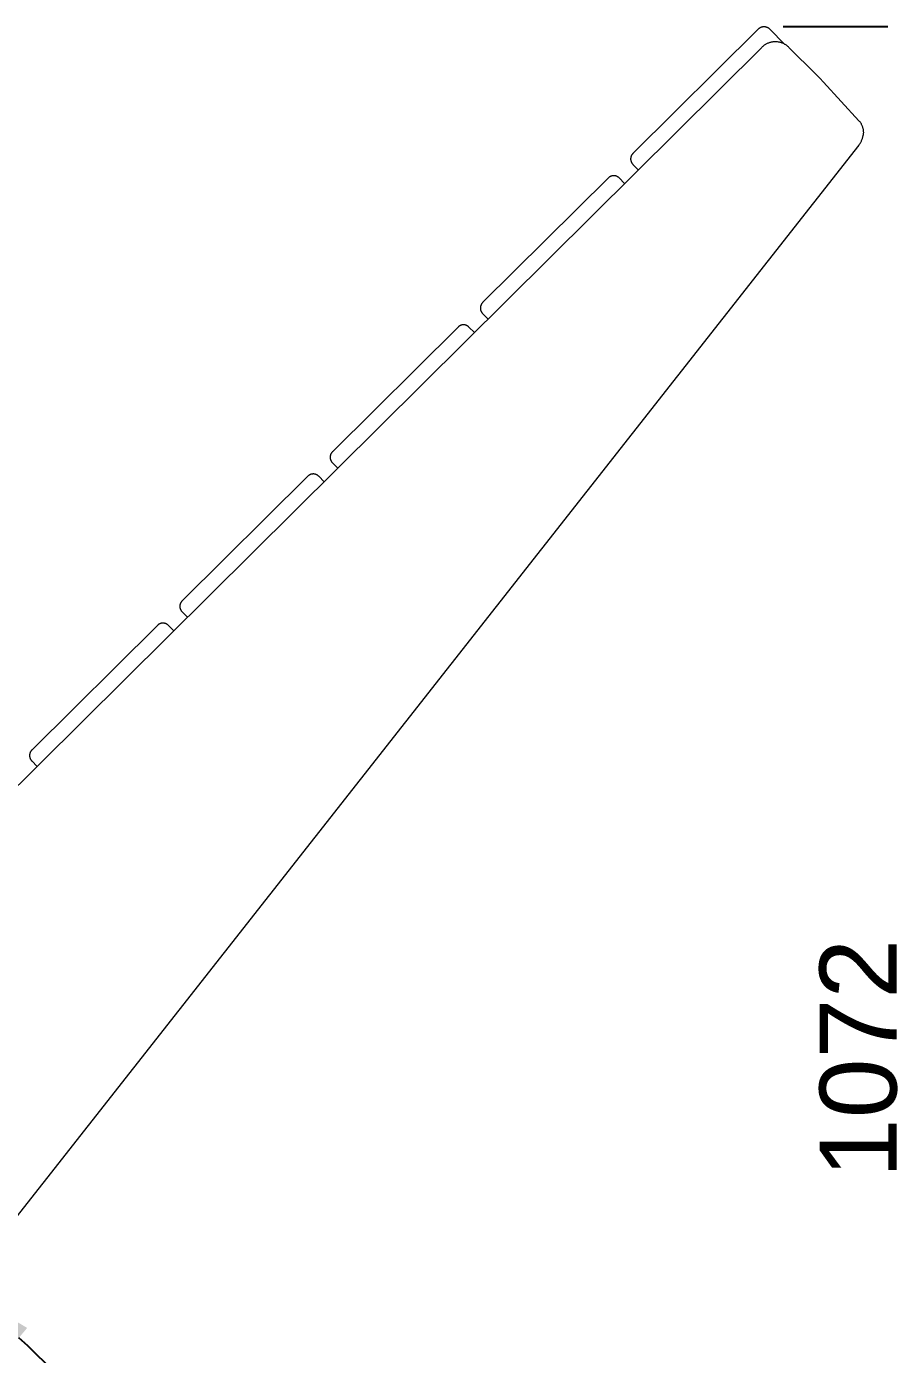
# Model space of a CAD drawing. Header units: millimetres. Extents: x 143 to 4970, y 293 to 3610.
# Drawn here: x 2878 to 3321, y 2829 to 3519 of the extents above; entities that cross this region are included whole.
import ezdxf

# ---------------------------------------------------------------- set-up
doc = ezdxf.new("R2010")
doc.units = ezdxf.units.MM
doc.layers.add('ZANO_R', color=7, linetype='Continuous', lineweight=0)
doc.layers.add('ZANO_W', color=1, linetype='Continuous', lineweight=0)
doc.styles.get("Standard").update_dxf_attribs({"font": 'ARIALUNI.TTF'})
doc.dimstyles.new('pl i ang', dxfattribs={"dimtxt": 50, "dimasz": 50, "dimexe": 1.25, "dimexo": 0.625, "dimgap": 10, "dimtad": 1, "dimtoh": 1, "dimtxsty": 'Standard', "dimcen": 2.5, "dimclrd": 1, "dimclre": 1, "dimclrt": 1, "dimadec": 0, "dimazin": 0, "dimtfac": 1, "dimtmove": 0, "dimatfit": 3, "dimfxl": 1, "dimarcsym": 1})

# ---------------------------------------------------------------- blocks, each defined once
blk = doc.blocks.new('*D394')
at = {"layer": 'ZANO_R', "color": 1, "lineweight": -2}
for p, q in [((3271.27, 3518.68), (3350.96, 3518.68)), ((3340.96, 3478.68), (3340.96, 2486.34)), ((3265.14, 2446.34), (3350.96, 2446.34))]:
    blk.add_line(p, q, dxfattribs=at)
at = {"layer": 'ZANO_R', "color": 1}
for points in [[(3347.63, 3478.68), (3334.29, 3478.68), (3340.96, 3518.68)], [(3334.29, 2486.34), (3347.63, 2486.34), (3340.96, 2446.34)]]:
    blk.add_solid(points, dxfattribs=at)
at = {"layer": 'ZANO_R', "color": 1, "insert": (3310.52, 2982.51), "char_height": 40, "attachment_point": 5, "rotation": 90}
blk.add_mtext('1072', dxfattribs=at)
blk = doc.blocks.new('*D403')
at = {"layer": 'ZANO_W', "color": 1, "lineweight": -2}
blk.add_line((2980.96, 2446.34), (3056.34, 2446.34), dxfattribs=at)
blk.add_arc((2515.93, 2446.34), 530.41, 4.32186, 47.50085, dxfattribs=at)
at = {"layer": 'ZANO_W', "color": 1}
for points in [[(2878.58, 2842.49), (2869.95, 2832.32), (2843.77, 2863.3)], [(3038.17, 2486.06), (3051.49, 2486.56), (3046.34, 2446.34)]]:
    blk.add_solid(points, dxfattribs=at)
at = {"layer": 'ZANO_W', "color": 1, "insert": (3020.54, 2691.49), "char_height": 40, "attachment_point": 5, "rotation": 295.91135}
blk.add_mtext('52%%d', dxfattribs=at)

msp = doc.modelspace()

# ---------------------------------------------------------------- linework, layer by layer
at = {"layer": 'ZANO_R'}
for p, q in [((3258.57, 3517.52), (3193.28, 3452.71)), ((3258.57, 3517.52), (3258.67, 3517.62)), ((3258.67, 3517.62), (3258.77, 3517.71)), ((3258.77, 3517.71), (3258.88, 3517.8)), ((3258.88, 3517.8), (3258.98, 3517.88)), ((3258.98, 3517.88), (3259.1, 3517.96)), ((3259.1, 3517.96), (3259.21, 3518.04)), ((3259.21, 3518.04), (3259.32, 3518.11)), ((3259.32, 3518.11), (3259.44, 3518.18)), ((3259.44, 3518.18), (3259.56, 3518.24)), ((3259.56, 3518.24), (3259.69, 3518.3)), ((3259.69, 3518.3), (3259.81, 3518.36)), ((3259.81, 3518.36), (3259.94, 3518.41)), ((3259.94, 3518.41), (3260.06, 3518.46)), ((3260.06, 3518.46), (3260.19, 3518.5)), ((3260.19, 3518.5), (3260.33, 3518.54)), ((3260.33, 3518.54), (3260.46, 3518.57)), ((3260.46, 3518.57), (3260.59, 3518.6)), ((3260.59, 3518.6), (3260.73, 3518.63)), ((3260.73, 3518.63), (3260.86, 3518.65)), ((3260.86, 3518.65), (3261, 3518.66)), ((3261, 3518.66), (3261.13, 3518.67)), ((3261.13, 3518.67), (3261.27, 3518.68)), ((3261.27, 3518.68), (3261.4, 3518.68)), ((3261.4, 3518.68), (3261.54, 3518.68)), ((3261.54, 3518.68), (3261.68, 3518.67)), ((3261.68, 3518.67), (3261.81, 3518.66)), ((3261.81, 3518.66), (3261.95, 3518.64)), ((3261.95, 3518.64), (3262.08, 3518.62)), ((3262.08, 3518.62), (3262.22, 3518.6)), ((3262.22, 3518.6), (3262.35, 3518.57)), ((3262.35, 3518.57), (3262.48, 3518.53)), ((3262.48, 3518.53), (3262.61, 3518.49)), ((3262.61, 3518.49), (3262.74, 3518.45)), ((3262.74, 3518.45), (3262.87, 3518.4)), ((3262.87, 3518.4), (3263, 3518.35)), ((3263, 3518.35), (3263.12, 3518.29)), ((3263.12, 3518.29), (3263.24, 3518.23)), ((3263.24, 3518.23), (3263.36, 3518.16)), ((3263.36, 3518.16), (3263.48, 3518.09)), ((3263.48, 3518.09), (3263.6, 3518.02)), ((3263.6, 3518.02), (3263.71, 3517.94)), ((3263.71, 3517.94), (3263.82, 3517.86)), ((3263.82, 3517.86), (3263.93, 3517.78)), ((3263.93, 3517.78), (3264.03, 3517.69)), ((3264.03, 3517.69), (3264.13, 3517.6)), ((3264.13, 3517.6), (3264.23, 3517.5)), ((3272.23, 3509.44), (3264.23, 3517.5)), ((3260.18, 3507.85), (2654.77, 2906.95)), ((3260.43, 3508.09), (3260.18, 3507.85)), ((3260.69, 3508.32), (3260.43, 3508.09)), ((3260.96, 3508.54), (3260.69, 3508.32)), ((3261.24, 3508.76), (3260.96, 3508.54)), ((3261.52, 3508.96), (3261.24, 3508.76)), ((3261.81, 3509.16), (3261.52, 3508.96)), ((3262.11, 3509.34), (3261.81, 3509.16)), ((3262.41, 3509.51), (3262.11, 3509.34)), ((3262.72, 3509.67), (3262.41, 3509.51)), ((3263.03, 3509.83), (3262.72, 3509.67)), ((3263.35, 3509.97), (3263.03, 3509.83)), ((3263.67, 3510.1), (3263.35, 3509.97)), ((3264, 3510.22), (3263.67, 3510.1)), ((3264.33, 3510.32), (3264, 3510.22)), ((3264.67, 3510.42), (3264.33, 3510.32)), ((3265.01, 3510.5), (3264.67, 3510.42)), ((3265.35, 3510.57), (3265.01, 3510.5)), ((3265.69, 3510.63), (3265.35, 3510.57)), ((3266.04, 3510.68), (3265.69, 3510.63)), ((3266.38, 3510.72), (3266.04, 3510.68)), ((3266.73, 3510.74), (3266.38, 3510.72)), ((3267.08, 3510.75), (3266.73, 3510.74)), ((3267.43, 3510.75), (3267.08, 3510.75)), ((3267.78, 3510.74), (3267.43, 3510.75)), ((3268.12, 3510.72), (3267.78, 3510.74)), ((3268.47, 3510.68), (3268.12, 3510.72)), ((3268.82, 3510.63), (3268.47, 3510.68)), ((3269.16, 3510.57), (3268.82, 3510.63)), ((3269.5, 3510.5), (3269.16, 3510.57)), ((3269.84, 3510.42), (3269.5, 3510.5)), ((3270.17, 3510.32), (3269.84, 3510.42)), ((3270.51, 3510.22), (3270.17, 3510.32)), ((3270.83, 3510.1), (3270.51, 3510.22)), ((3271.16, 3509.97), (3270.83, 3510.1)), ((3271.48, 3509.83), (3271.16, 3509.97)), ((3271.79, 3509.67), (3271.48, 3509.83)), ((3272.1, 3509.51), (3271.79, 3509.67)), ((3272.4, 3509.34), (3272.1, 3509.51)), ((3272.7, 3509.16), (3272.4, 3509.34)), ((3272.99, 3508.96), (3272.7, 3509.16)), ((3273.27, 3508.76), (3272.99, 3508.96)), ((3273.54, 3508.54), (3273.27, 3508.76)), ((3273.81, 3508.32), (3273.54, 3508.54)), ((3274.07, 3508.09), (3273.81, 3508.32)), ((3274.32, 3507.85), (3274.07, 3508.09)), ((3288.47, 3493.81), (3274.32, 3507.85)), ((3288.47, 3493.81), (3290.44, 3491.81)), ((3290.44, 3491.81), (3292.36, 3489.77)), ((3292.36, 3489.77), (3310.69, 3469.76)), ((3310.69, 3469.76), (3310.89, 3469.52)), ((3310.89, 3469.52), (3311.08, 3469.28)), ((3311.08, 3469.28), (3311.26, 3469.03)), ((3311.26, 3469.03), (3311.44, 3468.78)), ((3311.44, 3468.78), (3311.61, 3468.52)), ((3311.61, 3468.52), (3311.77, 3468.25)), ((3311.77, 3468.25), (3311.92, 3467.98)), ((3311.92, 3467.98), (3312.06, 3467.7)), ((3312.06, 3467.7), (3312.19, 3467.42)), ((3312.19, 3467.42), (3312.31, 3467.14)), ((3312.31, 3467.14), (3312.42, 3466.85)), ((3312.42, 3466.85), (3312.52, 3466.56)), ((3312.52, 3466.56), (3312.61, 3466.26)), ((3312.61, 3466.26), (3312.7, 3465.96)), ((3312.7, 3465.96), (3312.77, 3465.66)), ((3312.77, 3465.66), (3312.83, 3465.36)), ((3312.83, 3465.36), (3312.88, 3465.05)), ((3312.88, 3465.05), (3312.92, 3464.75)), ((3312.92, 3464.75), (3312.95, 3464.44)), ((3312.95, 3464.44), (3312.97, 3464.13)), ((3312.97, 3464.13), (3312.98, 3463.82)), ((3312.98, 3463.82), (3312.98, 3463.51)), ((3310.64, 3457.06), (2522.46, 2454.64)), ((3310.64, 3457.06), (3310.86, 3457.35)), ((3310.86, 3457.35), (3311.06, 3457.64)), ((3311.06, 3457.64), (3311.26, 3457.94)), ((3311.26, 3457.94), (3311.45, 3458.24)), ((3311.45, 3458.24), (3311.63, 3458.55)), ((3311.63, 3458.55), (3311.8, 3458.87)), ((3311.8, 3458.87), (3311.95, 3459.19)), ((3311.95, 3459.19), (3312.1, 3459.52)), ((3312.1, 3459.52), (3312.24, 3459.85)), ((3312.24, 3459.85), (3312.36, 3460.19)), ((3312.36, 3460.19), (3312.48, 3460.53)), ((3312.48, 3460.53), (3312.58, 3460.87)), ((3312.58, 3460.87), (3312.67, 3461.22)), ((3312.67, 3461.22), (3312.75, 3461.57)), ((3312.75, 3461.57), (3312.82, 3461.92)), ((3312.82, 3461.92), (3312.87, 3462.28)), ((3312.92, 3462.58), (3312.87, 3462.28)), ((3312.95, 3462.89), (3312.92, 3462.58)), ((3312.97, 3463.2), (3312.95, 3462.89)), ((3312.98, 3463.51), (3312.97, 3463.2)), ((3192.1, 3450.02), (3192.09, 3449.89)), ((3192.09, 3449.89), (3192.1, 3449.75)), ((3192.12, 3450.3), (3192.1, 3450.16)), ((3192.1, 3450.16), (3192.1, 3450.02)), ((3192.13, 3450.43), (3192.12, 3450.3)), ((3192.15, 3450.57), (3192.13, 3450.43)), ((3192.18, 3450.7), (3192.15, 3450.57)), ((3192.21, 3450.83), (3192.18, 3450.7)), ((3192.25, 3450.97), (3192.21, 3450.83)), ((3192.29, 3451.1), (3192.25, 3450.97)), ((3192.33, 3451.23), (3192.29, 3451.1)), ((3192.38, 3451.35), (3192.33, 3451.23)), ((3192.43, 3451.48), (3192.38, 3451.35)), ((3192.49, 3451.6), (3192.43, 3451.48)), ((3192.55, 3451.73), (3192.49, 3451.6)), ((3192.61, 3451.85), (3192.55, 3451.73)), ((3192.68, 3451.96), (3192.61, 3451.85)), ((3192.76, 3452.08), (3192.68, 3451.96)), ((3192.83, 3452.19), (3192.76, 3452.08)), ((3192.92, 3452.3), (3192.83, 3452.19)), ((3193, 3452.41), (3192.92, 3452.3)), ((3193.09, 3452.51), (3193, 3452.41)), ((3193.18, 3452.61), (3193.09, 3452.51)), ((3193.28, 3452.71), (3193.18, 3452.61)), ((3192.1, 3449.75), (3192.1, 3449.61)), ((3192.1, 3449.61), (3192.11, 3449.48)), ((3192.11, 3449.48), (3192.13, 3449.34)), ((3192.13, 3449.34), (3192.15, 3449.21)), ((3192.15, 3449.21), (3192.17, 3449.07)), ((3192.17, 3449.07), (3192.2, 3448.94)), ((3192.2, 3448.94), (3192.24, 3448.81)), ((3192.24, 3448.81), (3192.28, 3448.68)), ((3192.28, 3448.68), (3192.32, 3448.55)), ((3192.32, 3448.55), (3192.37, 3448.42)), ((3192.37, 3448.42), (3192.42, 3448.29)), ((3192.42, 3448.29), (3192.47, 3448.17)), ((3192.47, 3448.17), (3192.53, 3448.05)), ((3192.53, 3448.05), (3192.6, 3447.93)), ((3192.6, 3447.93), (3192.67, 3447.81)), ((3192.67, 3447.81), (3192.74, 3447.69)), ((3192.74, 3447.69), (3192.82, 3447.58)), ((3192.82, 3447.58), (3192.9, 3447.47)), ((3192.9, 3447.47), (3192.98, 3447.36)), ((3192.98, 3447.36), (3193.07, 3447.26)), ((3193.07, 3447.26), (3193.16, 3447.15)), ((3193.16, 3447.15), (3193.25, 3447.06)), ((3193.25, 3447.06), (3196.07, 3444.22)), ((3180.5, 3440.03), (3115.2, 3375.22)), ((3180.6, 3440.13), (3180.5, 3440.03)), ((3180.7, 3440.22), (3180.6, 3440.13)), ((3180.81, 3440.3), (3180.7, 3440.22)), ((3180.91, 3440.39), (3180.81, 3440.3)), ((3181.02, 3440.47), (3180.91, 3440.39)), ((3181.14, 3440.55), (3181.02, 3440.47)), ((3181.25, 3440.62), (3181.14, 3440.55)), ((3181.37, 3440.69), (3181.25, 3440.62)), ((3181.49, 3440.75), (3181.37, 3440.69)), ((3181.61, 3440.81), (3181.49, 3440.75)), ((3181.74, 3440.87), (3181.61, 3440.81)), ((3181.86, 3440.92), (3181.74, 3440.87)), ((3181.99, 3440.97), (3181.86, 3440.92)), ((3182.12, 3441.01), (3181.99, 3440.97)), ((3182.25, 3441.05), (3182.12, 3441.01)), ((3182.39, 3441.08), (3182.25, 3441.05)), ((3182.52, 3441.11), (3182.39, 3441.08)), ((3182.65, 3441.14), (3182.52, 3441.11)), ((3182.79, 3441.16), (3182.65, 3441.14)), ((3182.92, 3441.17), (3182.79, 3441.16)), ((3183.06, 3441.18), (3182.92, 3441.17)), ((3183.2, 3441.19), (3183.06, 3441.18)), ((3183.33, 3441.19), (3183.2, 3441.19)), ((3183.47, 3441.19), (3183.33, 3441.19)), ((3183.61, 3441.18), (3183.47, 3441.19)), ((3183.74, 3441.17), (3183.61, 3441.18)), ((3183.88, 3441.15), (3183.74, 3441.17)), ((3184.01, 3441.13), (3183.88, 3441.15)), ((3184.15, 3441.11), (3184.01, 3441.13)), ((3184.28, 3441.08), (3184.15, 3441.11)), ((3184.41, 3441.04), (3184.28, 3441.08)), ((3184.54, 3441), (3184.41, 3441.04)), ((3184.67, 3440.96), (3184.54, 3441)), ((3184.8, 3440.91), (3184.67, 3440.96)), ((3184.93, 3440.86), (3184.8, 3440.91)), ((3185.05, 3440.8), (3184.93, 3440.86)), ((3185.17, 3440.74), (3185.05, 3440.8)), ((3185.29, 3440.67), (3185.17, 3440.74)), ((3185.41, 3440.6), (3185.29, 3440.67)), ((3185.52, 3440.53), (3185.41, 3440.6)), ((3185.64, 3440.45), (3185.52, 3440.53)), ((3185.75, 3440.37), (3185.64, 3440.45)), ((3185.85, 3440.29), (3185.75, 3440.37)), ((3185.96, 3440.2), (3185.85, 3440.29)), ((3186.06, 3440.11), (3185.96, 3440.2)), ((3186.16, 3440.01), (3186.06, 3440.11)), ((3188.97, 3437.17), (3186.16, 3440.01)), ((3114.36, 3373.99), (3114.31, 3373.86)), ((3114.42, 3374.11), (3114.36, 3373.99)), ((3114.48, 3374.24), (3114.42, 3374.11)), ((3114.54, 3374.36), (3114.48, 3374.24)), ((3114.61, 3374.47), (3114.54, 3374.36)), ((3114.68, 3374.59), (3114.61, 3374.47)), ((3114.76, 3374.7), (3114.68, 3374.59)), ((3114.84, 3374.81), (3114.76, 3374.7)), ((3114.93, 3374.92), (3114.84, 3374.81)), ((3115.02, 3375.02), (3114.93, 3374.92)), ((3115.11, 3375.12), (3115.02, 3375.02)), ((3115.2, 3375.22), (3115.11, 3375.12)), ((3114.03, 3372.67), (3114.02, 3372.53)), ((3114.02, 3372.53), (3114.02, 3372.4)), ((3114.02, 3372.4), (3114.02, 3372.26)), ((3114.02, 3372.26), (3114.03, 3372.12)), ((3114.04, 3372.81), (3114.03, 3372.67)), ((3114.03, 3372.12), (3114.04, 3371.99)), ((3114.06, 3372.94), (3114.04, 3372.81)), ((3114.04, 3371.99), (3114.06, 3371.85)), ((3114.08, 3373.08), (3114.06, 3372.94)), ((3114.06, 3371.85), (3114.08, 3371.72)), ((3114.11, 3373.21), (3114.08, 3373.08)), ((3114.08, 3371.72), (3114.1, 3371.58)), ((3114.1, 3371.58), (3114.13, 3371.45)), ((3114.14, 3373.34), (3114.11, 3373.21)), ((3114.13, 3371.45), (3114.17, 3371.32)), ((3114.17, 3373.48), (3114.14, 3373.34)), ((3114.21, 3373.61), (3114.17, 3373.48)), ((3114.17, 3371.32), (3114.2, 3371.19)), ((3114.2, 3371.19), (3114.25, 3371.06)), ((3114.26, 3373.74), (3114.21, 3373.61)), ((3114.25, 3371.06), (3114.29, 3370.93)), ((3114.31, 3373.86), (3114.26, 3373.74)), ((3114.29, 3370.93), (3114.35, 3370.8)), ((3114.35, 3370.8), (3114.4, 3370.68)), ((3114.4, 3370.68), (3114.46, 3370.56)), ((3114.46, 3370.56), (3114.53, 3370.44)), ((3114.53, 3370.44), (3114.6, 3370.32)), ((3114.6, 3370.32), (3114.67, 3370.2)), ((3114.67, 3370.2), (3114.74, 3370.09)), ((3114.74, 3370.09), (3114.82, 3369.98)), ((3114.82, 3369.98), (3114.91, 3369.87)), ((3114.91, 3369.87), (3115, 3369.77)), ((3115, 3369.77), (3115.09, 3369.66)), ((3115.09, 3369.66), (3115.18, 3369.56)), ((3115.18, 3369.56), (3118, 3366.73)), ((3102.43, 3362.54), (3037.13, 3297.73)), ((3102.53, 3362.64), (3102.43, 3362.54)), ((3102.63, 3362.73), (3102.53, 3362.64)), ((3102.73, 3362.81), (3102.63, 3362.73)), ((3102.84, 3362.9), (3102.73, 3362.81)), ((3102.95, 3362.98), (3102.84, 3362.9)), ((3103.06, 3363.06), (3102.95, 3362.98)), ((3103.18, 3363.13), (3103.06, 3363.06)), ((3103.3, 3363.2), (3103.18, 3363.13)), ((3103.42, 3363.26), (3103.3, 3363.2)), ((3103.54, 3363.32), (3103.42, 3363.26)), ((3103.67, 3363.38), (3103.54, 3363.32)), ((3103.79, 3363.43), (3103.67, 3363.38)), ((3103.92, 3363.48), (3103.79, 3363.43)), ((3104.05, 3363.52), (3103.92, 3363.48)), ((3104.18, 3363.56), (3104.05, 3363.52)), ((3104.31, 3363.59), (3104.18, 3363.56)), ((3104.45, 3363.62), (3104.31, 3363.59)), ((3104.58, 3363.65), (3104.45, 3363.62)), ((3104.72, 3363.67), (3104.58, 3363.65)), ((3104.85, 3363.68), (3104.72, 3363.67)), ((3104.99, 3363.69), (3104.85, 3363.68)), ((3105.12, 3363.7), (3104.99, 3363.69)), ((3105.26, 3363.7), (3105.12, 3363.7)), ((3105.4, 3363.7), (3105.26, 3363.7)), ((3105.53, 3363.69), (3105.4, 3363.7)), ((3105.67, 3363.68), (3105.53, 3363.69)), ((3105.81, 3363.66), (3105.67, 3363.68)), ((3105.94, 3363.64), (3105.81, 3363.66)), ((3106.07, 3363.62), (3105.94, 3363.64)), ((3106.21, 3363.59), (3106.07, 3363.62)), ((3106.34, 3363.55), (3106.21, 3363.59)), ((3106.47, 3363.51), (3106.34, 3363.55)), ((3106.6, 3363.47), (3106.47, 3363.51)), ((3106.73, 3363.42), (3106.6, 3363.47)), ((3106.85, 3363.37), (3106.73, 3363.42)), ((3106.98, 3363.31), (3106.85, 3363.37)), ((3107.1, 3363.25), (3106.98, 3363.31)), ((3107.22, 3363.18), (3107.1, 3363.25)), ((3107.34, 3363.11), (3107.22, 3363.18)), ((3107.45, 3363.04), (3107.34, 3363.11)), ((3107.56, 3362.96), (3107.45, 3363.04)), ((3107.67, 3362.88), (3107.56, 3362.96)), ((3107.78, 3362.8), (3107.67, 3362.88)), ((3107.89, 3362.71), (3107.78, 3362.8)), ((3107.99, 3362.62), (3107.89, 3362.71)), ((3108.08, 3362.52), (3107.99, 3362.62)), ((3110.9, 3359.68), (3108.08, 3362.52)), ((3035.96, 3295.18), (3035.95, 3295.04)), ((3035.95, 3295.04), (3035.95, 3294.91)), ((3035.95, 3294.91), (3035.95, 3294.77)), ((3035.95, 3294.77), (3035.96, 3294.63)), ((3035.97, 3295.32), (3035.96, 3295.18)), ((3035.96, 3294.63), (3035.97, 3294.5)), ((3035.99, 3295.45), (3035.97, 3295.32)), ((3035.97, 3294.5), (3035.98, 3294.36)), ((3035.98, 3294.36), (3036, 3294.23)), ((3036.01, 3295.59), (3035.99, 3295.45)), ((3036, 3294.23), (3036.03, 3294.09)), ((3036.04, 3295.72), (3036.01, 3295.59)), ((3036.03, 3294.09), (3036.06, 3293.96)), ((3036.07, 3295.85), (3036.04, 3295.72)), ((3036.06, 3293.96), (3036.09, 3293.83)), ((3036.1, 3295.99), (3036.07, 3295.85)), ((3036.09, 3293.83), (3036.13, 3293.7)), ((3036.14, 3296.12), (3036.1, 3295.99)), ((3036.13, 3293.7), (3036.17, 3293.57)), ((3036.18, 3296.25), (3036.14, 3296.12)), ((3036.17, 3293.57), (3036.22, 3293.44)), ((3036.23, 3296.37), (3036.18, 3296.25)), ((3036.22, 3293.44), (3036.27, 3293.31)), ((3036.29, 3296.5), (3036.23, 3296.37)), ((3036.27, 3293.31), (3036.33, 3293.19)), ((3036.34, 3296.62), (3036.29, 3296.5)), ((3036.33, 3293.19), (3036.39, 3293.07)), ((3036.4, 3296.75), (3036.34, 3296.62)), ((3036.39, 3293.07), (3036.45, 3292.95)), ((3036.47, 3296.87), (3036.4, 3296.75)), ((3036.45, 3292.95), (3036.52, 3292.83)), ((3036.54, 3296.98), (3036.47, 3296.87)), ((3036.52, 3292.83), (3036.6, 3292.71)), ((3036.61, 3297.1), (3036.54, 3296.98)), ((3036.6, 3292.71), (3036.67, 3292.6)), ((3036.69, 3297.21), (3036.61, 3297.1)), ((3036.67, 3292.6), (3036.75, 3292.49)), ((3036.77, 3297.32), (3036.69, 3297.21)), ((3036.75, 3292.49), (3036.84, 3292.38)), ((3036.86, 3297.43), (3036.77, 3297.32)), ((3036.84, 3292.38), (3036.92, 3292.27)), ((3036.94, 3297.53), (3036.86, 3297.43)), ((3036.92, 3292.27), (3037.02, 3292.17)), ((3037.04, 3297.63), (3036.94, 3297.53)), ((3037.02, 3292.17), (3037.11, 3292.07)), ((3037.13, 3297.73), (3037.04, 3297.63)), ((3037.11, 3292.07), (3039.93, 3289.24)), ((3024.36, 3285.05), (2959.06, 3220.24)), ((3024.45, 3285.15), (3024.36, 3285.05)), ((3024.56, 3285.24), (3024.45, 3285.15)), ((3024.66, 3285.32), (3024.56, 3285.24)), ((3024.77, 3285.41), (3024.66, 3285.32)), ((3024.88, 3285.49), (3024.77, 3285.41)), ((3024.99, 3285.57), (3024.88, 3285.49)), ((3025.11, 3285.64), (3024.99, 3285.57)), ((3025.23, 3285.71), (3025.11, 3285.64)), ((3025.35, 3285.77), (3025.23, 3285.71)), ((3025.47, 3285.83), (3025.35, 3285.77)), ((3025.59, 3285.89), (3025.47, 3285.83)), ((3025.72, 3285.94), (3025.59, 3285.89)), ((3025.85, 3285.99), (3025.72, 3285.94)), ((3025.98, 3286.03), (3025.85, 3285.99)), ((3026.11, 3286.07), (3025.98, 3286.03)), ((3026.24, 3286.1), (3026.11, 3286.07)), ((3026.37, 3286.13), (3026.24, 3286.1)), ((3026.51, 3286.16), (3026.37, 3286.13)), ((3026.64, 3286.18), (3026.51, 3286.16)), ((3026.78, 3286.19), (3026.64, 3286.18)), ((3026.92, 3286.2), (3026.78, 3286.19)), ((3027.05, 3286.21), (3026.92, 3286.2)), ((3027.19, 3286.21), (3027.05, 3286.21)), ((3027.33, 3286.21), (3027.19, 3286.21)), ((3027.46, 3286.2), (3027.33, 3286.21)), ((3027.6, 3286.19), (3027.46, 3286.2)), ((3027.73, 3286.17), (3027.6, 3286.19)), ((3027.87, 3286.15), (3027.73, 3286.17)), ((3028, 3286.13), (3027.87, 3286.15)), ((3028.14, 3286.09), (3028, 3286.13)), ((3028.27, 3286.06), (3028.14, 3286.09)), ((3028.4, 3286.02), (3028.27, 3286.06)), ((3028.53, 3285.98), (3028.4, 3286.02)), ((3028.65, 3285.93), (3028.53, 3285.98)), ((3028.78, 3285.88), (3028.65, 3285.93)), ((3028.9, 3285.82), (3028.78, 3285.88)), ((3029.03, 3285.76), (3028.9, 3285.82)), ((3029.15, 3285.69), (3029.03, 3285.76)), ((3029.26, 3285.62), (3029.15, 3285.69)), ((3029.38, 3285.55), (3029.26, 3285.62)), ((3029.49, 3285.47), (3029.38, 3285.55)), ((3029.6, 3285.39), (3029.49, 3285.47)), ((3029.71, 3285.31), (3029.6, 3285.39)), ((3029.81, 3285.22), (3029.71, 3285.31)), ((3029.91, 3285.13), (3029.81, 3285.22)), ((3030.01, 3285.03), (3029.91, 3285.13)), ((3032.83, 3282.19), (3030.01, 3285.03)), ((2957.89, 3217.69), (2957.88, 3217.55)), ((2957.88, 3217.55), (2957.88, 3217.42)), ((2957.88, 3217.42), (2957.88, 3217.28)), ((2957.88, 3217.28), (2957.89, 3217.14)), ((2957.9, 3217.83), (2957.89, 3217.69)), ((2957.89, 3217.14), (2957.9, 3217.01)), ((2957.92, 3217.96), (2957.9, 3217.83)), ((2957.9, 3217.01), (2957.91, 3216.87)), ((2957.91, 3216.87), (2957.93, 3216.74)), ((2957.94, 3218.1), (2957.92, 3217.96)), ((2957.93, 3216.74), (2957.96, 3216.6)), ((2957.96, 3218.23), (2957.94, 3218.1)), ((2957.99, 3218.36), (2957.96, 3218.23)), ((2957.96, 3216.6), (2957.99, 3216.47)), ((2958.03, 3218.5), (2957.99, 3218.36)), ((2957.99, 3216.47), (2958.02, 3216.34)), ((2958.02, 3216.34), (2958.06, 3216.21)), ((2958.07, 3218.63), (2958.03, 3218.5)), ((2958.06, 3216.21), (2958.1, 3216.08)), ((2958.11, 3218.76), (2958.07, 3218.63)), ((2958.1, 3216.08), (2958.15, 3215.95)), ((2958.16, 3218.88), (2958.11, 3218.76)), ((2958.15, 3215.95), (2958.2, 3215.82)), ((2958.21, 3219.01), (2958.16, 3218.88)), ((2958.2, 3215.82), (2958.26, 3215.7)), ((2958.27, 3219.13), (2958.21, 3219.01)), ((2958.26, 3215.7), (2958.32, 3215.58)), ((2958.33, 3219.26), (2958.27, 3219.13)), ((2958.32, 3215.58), (2958.38, 3215.45)), ((2958.4, 3219.38), (2958.33, 3219.26)), ((2958.38, 3215.45), (2958.45, 3215.34)), ((2958.47, 3219.49), (2958.4, 3219.38)), ((2958.45, 3215.34), (2958.52, 3215.22)), ((2958.54, 3219.61), (2958.47, 3219.49)), ((2958.62, 3219.72), (2958.54, 3219.61)), ((2958.7, 3219.83), (2958.62, 3219.72)), ((2958.78, 3219.94), (2958.7, 3219.83)), ((2958.87, 3220.04), (2958.78, 3219.94)), ((2958.96, 3220.14), (2958.87, 3220.04)), ((2959.06, 3220.24), (2958.96, 3220.14)), ((2947.4, 3208.34), (2947.27, 3208.28)), ((2947.52, 3208.4), (2947.4, 3208.34)), ((2947.65, 3208.45), (2947.52, 3208.4)), ((2947.78, 3208.5), (2947.65, 3208.45)), ((2947.91, 3208.54), (2947.78, 3208.5)), ((2948.04, 3208.58), (2947.91, 3208.54)), ((2948.17, 3208.61), (2948.04, 3208.58)), ((2948.3, 3208.64), (2948.17, 3208.61)), ((2948.44, 3208.67), (2948.3, 3208.64)), ((2948.57, 3208.69), (2948.44, 3208.67)), ((2948.71, 3208.7), (2948.57, 3208.69)), ((2948.84, 3208.71), (2948.71, 3208.7)), ((2948.98, 3208.72), (2948.84, 3208.71)), ((2949.12, 3208.72), (2948.98, 3208.72)), ((2949.25, 3208.72), (2949.12, 3208.72)), ((2949.39, 3208.71), (2949.25, 3208.72)), ((2949.53, 3208.7), (2949.39, 3208.71)), ((2949.66, 3208.68), (2949.53, 3208.7)), ((2949.8, 3208.66), (2949.66, 3208.68)), ((2949.93, 3208.64), (2949.8, 3208.66)), ((2950.06, 3208.6), (2949.93, 3208.64)), ((2950.19, 3208.57), (2950.06, 3208.6)), ((2950.33, 3208.53), (2950.19, 3208.57)), ((2950.45, 3208.49), (2950.33, 3208.53)), ((2950.58, 3208.44), (2950.45, 3208.49)), ((2950.71, 3208.38), (2950.58, 3208.44)), ((2950.83, 3208.33), (2950.71, 3208.38)), ((2958.52, 3215.22), (2958.6, 3215.11)), ((2958.6, 3215.11), (2958.68, 3215)), ((2958.68, 3215), (2958.76, 3214.89)), ((2958.76, 3214.89), (2958.85, 3214.78)), ((2958.85, 3214.78), (2958.94, 3214.68)), ((2958.94, 3214.68), (2959.04, 3214.58)), ((2959.04, 3214.58), (2961.86, 3211.75)), ((2946.28, 3207.56), (2880.99, 3142.75)), ((2946.38, 3207.66), (2946.28, 3207.56)), ((2946.48, 3207.75), (2946.38, 3207.66)), ((2946.59, 3207.83), (2946.48, 3207.75)), ((2946.7, 3207.92), (2946.59, 3207.83)), ((2946.81, 3208), (2946.7, 3207.92)), ((2946.92, 3208.07), (2946.81, 3208)), ((2947.04, 3208.15), (2946.92, 3208.07)), ((2947.15, 3208.22), (2947.04, 3208.15)), ((2947.27, 3208.28), (2947.15, 3208.22)), ((2950.95, 3208.27), (2950.83, 3208.33)), ((2951.07, 3208.2), (2950.95, 3208.27)), ((2951.19, 3208.13), (2951.07, 3208.2)), ((2951.31, 3208.06), (2951.19, 3208.13)), ((2951.42, 3207.98), (2951.31, 3208.06)), ((2951.53, 3207.9), (2951.42, 3207.98)), ((2951.64, 3207.82), (2951.53, 3207.9)), ((2951.74, 3207.73), (2951.64, 3207.82)), ((2951.84, 3207.64), (2951.74, 3207.73)), ((2951.94, 3207.54), (2951.84, 3207.64)), ((2954.76, 3204.7), (2951.94, 3207.54)), ((2879.81, 3140.06), (2879.8, 3139.93)), ((2879.8, 3139.93), (2879.81, 3139.79)), ((2879.83, 3140.34), (2879.81, 3140.2)), ((2879.81, 3140.2), (2879.81, 3140.06)), ((2879.81, 3139.79), (2879.81, 3139.65)), ((2879.81, 3139.65), (2879.82, 3139.52)), ((2879.82, 3139.52), (2879.84, 3139.38)), ((2879.84, 3140.47), (2879.83, 3140.34)), ((2879.87, 3140.61), (2879.84, 3140.47)), ((2879.84, 3139.38), (2879.86, 3139.25)), ((2879.89, 3140.74), (2879.87, 3140.61)), ((2879.92, 3140.87), (2879.89, 3140.74)), ((2879.96, 3141.01), (2879.92, 3140.87)), ((2880, 3141.14), (2879.96, 3141.01)), ((2880.04, 3141.27), (2880, 3141.14)), ((2880.09, 3141.39), (2880.04, 3141.27)), ((2880.14, 3141.52), (2880.09, 3141.39)), ((2880.2, 3141.64), (2880.14, 3141.52)), ((2880.26, 3141.77), (2880.2, 3141.64)), ((2880.33, 3141.89), (2880.26, 3141.77)), ((2880.39, 3142), (2880.33, 3141.89)), ((2880.47, 3142.12), (2880.39, 3142)), ((2880.55, 3142.23), (2880.47, 3142.12)), ((2880.63, 3142.34), (2880.55, 3142.23)), ((2880.71, 3142.45), (2880.63, 3142.34)), ((2880.8, 3142.55), (2880.71, 3142.45)), ((2880.89, 3142.65), (2880.8, 3142.55)), ((2880.99, 3142.75), (2880.89, 3142.65)), ((2879.86, 3139.25), (2879.89, 3139.11)), ((2879.89, 3139.11), (2879.91, 3138.98)), ((2879.91, 3138.98), (2879.95, 3138.85)), ((2879.95, 3138.85), (2879.99, 3138.72)), ((2879.99, 3138.72), (2880.03, 3138.59)), ((2880.03, 3138.59), (2880.08, 3138.46)), ((2880.08, 3138.46), (2880.13, 3138.33)), ((2880.13, 3138.33), (2880.19, 3138.21)), ((2880.19, 3138.21), (2880.25, 3138.09)), ((2880.25, 3138.09), (2880.31, 3137.96)), ((2880.31, 3137.96), (2880.38, 3137.85)), ((2880.38, 3137.85), (2880.45, 3137.73)), ((2880.45, 3137.73), (2880.53, 3137.62)), ((2880.53, 3137.62), (2880.61, 3137.51)), ((2880.61, 3137.51), (2880.69, 3137.4)), ((2880.69, 3137.4), (2880.78, 3137.29)), ((2880.78, 3137.29), (2880.87, 3137.19)), ((2880.87, 3137.19), (2880.97, 3137.09)), ((2880.97, 3137.09), (2883.78, 3134.26))]:
    msp.add_line(p, q, dxfattribs=at)

# ---------------------------------------------------------------- dimensions: what is measured, and where the dimension line sits
dim = msp.add_linear_dim(base=(3340.96, 2446.34), p1=(3261.27, 3518.68), p2=(3255.14, 2446.34), angle=90, dimstyle='pl i ang', override={"dimtxt": 40, "dimasz": 40, "dimexe": 10, "dimexo": 10, "dimtoh": 0, "dimdec": 0, "dimtdec": 0, "dimtmove": 1}, dxfattribs=at)
dim.commit()
dim.dimension.update_dxf_attribs({"geometry": '*D394', "text_midpoint": (3310.52, 2982.51)})
at = {"layer": 'ZANO_W'}
dim = msp.add_angular_dim_2l(base=(3022.42, 2603.84), line1=((1608.89, 2446.34), (2970.96, 2446.34)), line2=((3310.64, 3457.06), (2522.46, 2454.64)), dimstyle='pl i ang', override={"dimtxt": 40, "dimasz": 40, "dimexe": 10, "dimexo": 10, "dimtoh": 0, "dimdec": 0, "dimtdec": 0, "dimtmove": 1}, dxfattribs=at)
dim.commit()
dim.dimension.update_dxf_attribs({"geometry": '*D403', "text_midpoint": (3020.54, 2691.49)})

doc.saveas('drawing.dxf')
